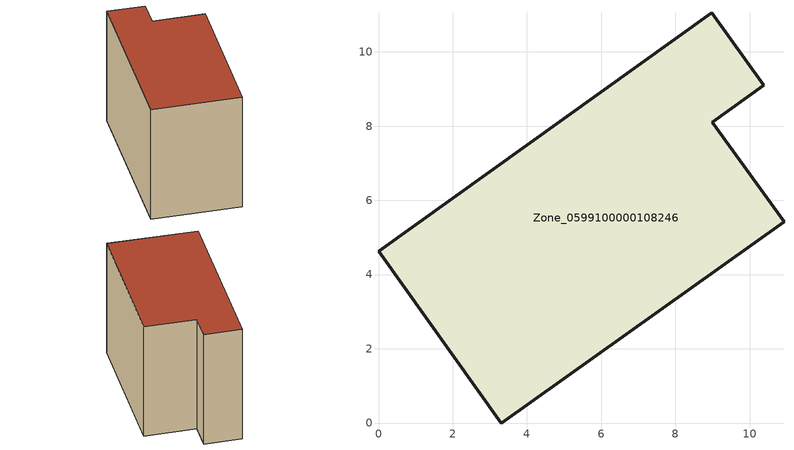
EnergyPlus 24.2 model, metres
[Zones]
Zone_0599100000108246
 floor ground (C_G): 0,4.63 8.98,11.05 10.37,9.1 8.99,8.11 10.92,5.42 3.3,0 z0
 wall outside (C_F): 3.3,0 10.92,5.42 8.99,8.11 10.37,9.1 8.98,11.05 0,4.63 3.3,0 z0:7.89
 roof outside (C_R): 8.98,11.05 0,4.63 3.3,0 10.92,5.42 8.99,8.11 10.37,9.1 z7.89
[BUILDING]
Pand.0599100000108246: North Axis=0; Terrain=City; Loads Convergence Tolerance Value=0.04; Temperature Convergence Tolerance Value=0.4; Solar Distribution=FullExterior; Maximum Number of Warmup Days=25; Minimum Number of Warmup Days=1
[Site:Location]
Rotterdam.The.Hague.AP_ZH_NLD Design_Conditions: Latitude=51.96; Longitude=4.45; Time Zone=1; Elevation=-4.5
[SITE:GROUNDTEMPERATURE:BUILDINGSURFACE]
18, 18, 18, 18, 18, 18, 18, 18, 18, 18, 18, 18
[MATERIAL] Thermal Absorptance=0.9; Solar Absorptance=0.7; Visible Absorptance=0.7
Name | Roughness | Thickness | Conductivity | Density | Specific Heat
G.TC.1975-1991 | MediumSmooth | 0.15 | 0.288461 | 540 | 1210
F.TC.1975-1991 | Rough | 0.3 | 0.230769 | 1920 | 840
R.TC.1975-1991 | MediumRough | 0.2 | 0.153846 | 1500 | 1000
[CONSTRUCTION]
C_G: G.TC.1975-1991
C_F: F.TC.1975-1991
C_R: R.TC.1975-1991
[ZONE]
Zone_0599100000108246: Type=1; Multiplier=1; Ceiling Height=Autocalculate; Volume=Autocalculate; Floor Area=autocalculate; Part of Total Floor Area=Yes
[ZONEINFILTRATION:DESIGNFLOWRATE]
Infil_Zone_0599100000108246: Zone or ZoneList or Space or SpaceList=Zone_0599100000108246; Schedule=AlwaysOn; Design Flow Rate Calculation Method=Flow/Area; Flow Rate per Floor Area=0.003; Constant Term Coefficient=1; Temperature Term Coefficient=0; Velocity Term Coefficient=0; Velocity Squared Term Coefficient=0
[HVACTEMPLATE:ZONE:IDEALLOADSAIRSYSTEM]
Zone_0599100000108246: Maximum Heating Supply Air Temperature=50; Minimum Cooling Supply Air Temperature=13; Maximum Heating Supply Air Humidity Ratio=0.0156; Minimum Cooling Supply Air Humidity Ratio=0.0077; Heating Limit=NoLimit; Cooling Limit=NoLimit; Dehumidification Control Type=ConstantSensibleHeatRatio; Cooling Sensible Heat Ratio=0.7; Dehumidification Setpoint=60; Humidification Control Type=None; Humidification Setpoint=30; Outdoor Air Method=None; Outdoor Air Flow Rate per Person=0.00944; Outdoor Air Flow Rate per Zone Floor Area=0; Outdoor Air Flow Rate per Zone=0; Demand Controlled Ventilation Type=None; Outdoor Air Economizer Type=NoEconomizer; Heat Recovery Type=None; Sensible Heat Recovery Effectiveness=0.7; Latent Heat Recovery Effectiveness=0.65
[ZONECONTROL:THERMOSTAT]
ThermostatControl_Zone_0599100000108246: Zone or ZoneList=Zone_0599100000108246; Control Type Schedule=DualSetpointControlType; Control 1=Thermostat_Zone_0599100000108246; Temperature Difference Between Cutout And Setpoint=0
[THERMOSTATSETPOINT:DUALSETPOINT]
Thermostat_Zone_0599100000108246: Heating Setpoint Temperature Schedule=HeatingSetpoint_Zone_0599100000108246; Cooling Setpoint Temperature Schedule=CoolingSetpoint_Zone_0599100000108246
[SCHEDULE:COMPACT]
HeatingSetpoint_Zone_0599100000108246: Through: 12/31, For: AllDays, Until: 24:00, 21
CoolingSetpoint_Zone_0599100000108246: Through: 12/31, For: AllDays, Until: 24:00, 24
DualSetpointControlType: Through: 12/31, For: AllDays, Until: 24:00, 4
AlwaysOn: Through: 12/31, For: AllDays, Until: 24:00, 1
